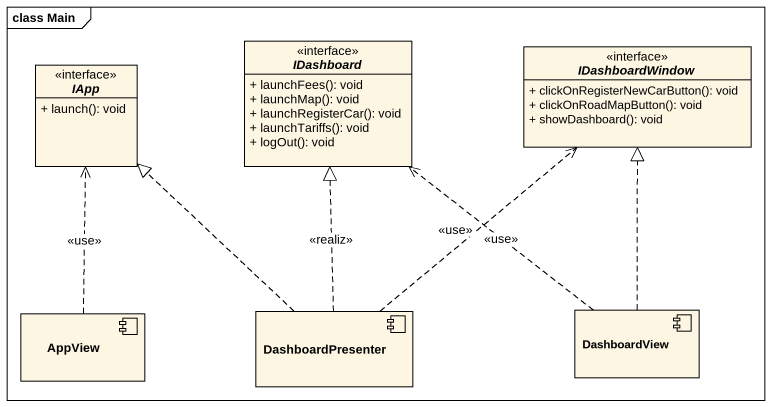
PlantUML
@startuml
mainframe class Main
allowmixing
hide circle
hide empty members
skinparam classAttributeIconSize 0
interface IDashboard {
  + launchFees(): void
  + launchMap(): void
  + launchRegisterCar(): void
  + launchTariffs(): void
  + logOut(): void
}
interface IDashboardWindow {
  + clickOnRegisterNewCarButton(): void
  + clickOnRoadMapButton(): void
  + showDashboard(): void
}
interface IApp {
  + launch(): void
}
component AppView
component DashboardPresenter
component DashboardView
AppView .up.> IApp : <<use>>
DashboardPresenter .up.|> IDashboard : <<realiz>>
DashboardPresenter .up.> IDashboardWindow : <<use>>
DashboardPresenter .up.|> IApp
DashboardView .up.> IDashboard : <<use>>
DashboardView .up.|> IDashboardWindow
@enduml
